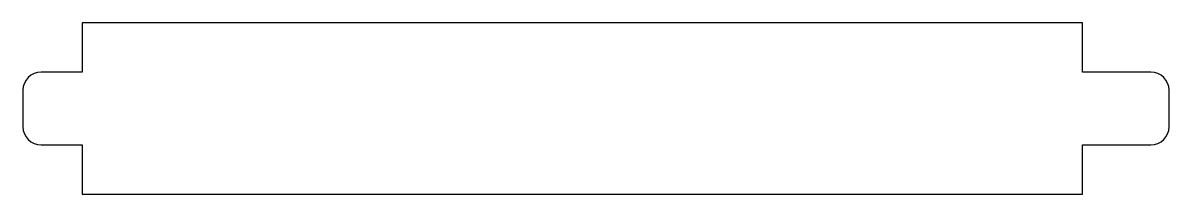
# Model space of a CAD drawing. Header units: millimetres. Extents: x -7 to 120, y 0 to 19.
import ezdxf

# ---------------------------------------------------------------- set-up
doc = ezdxf.new("R2010")
doc.units = ezdxf.units.MM

msp = doc.modelspace()

# ---------------------------------------------------------------- linework, layer by layer
msp.add_lwpolyline([(0, 0), (110, 0), (110, 5.4025), (117.5, 5.4025, 0.41421356), (119.5, 7.4025), (119.5, 11.4025, 0.41421356), (117.5, 13.4025), (110, 13.4025), (110, 18.805), (0, 18.805), (0, 13.4025), (-4.5, 13.4025, 0.41421356), (-6.5, 11.4025), (-6.5, 7.4025, 0.41421356), (-4.5, 5.4025), (0, 5.4025)], format="xyb", close=True)

doc.saveas('drawing.dxf')
